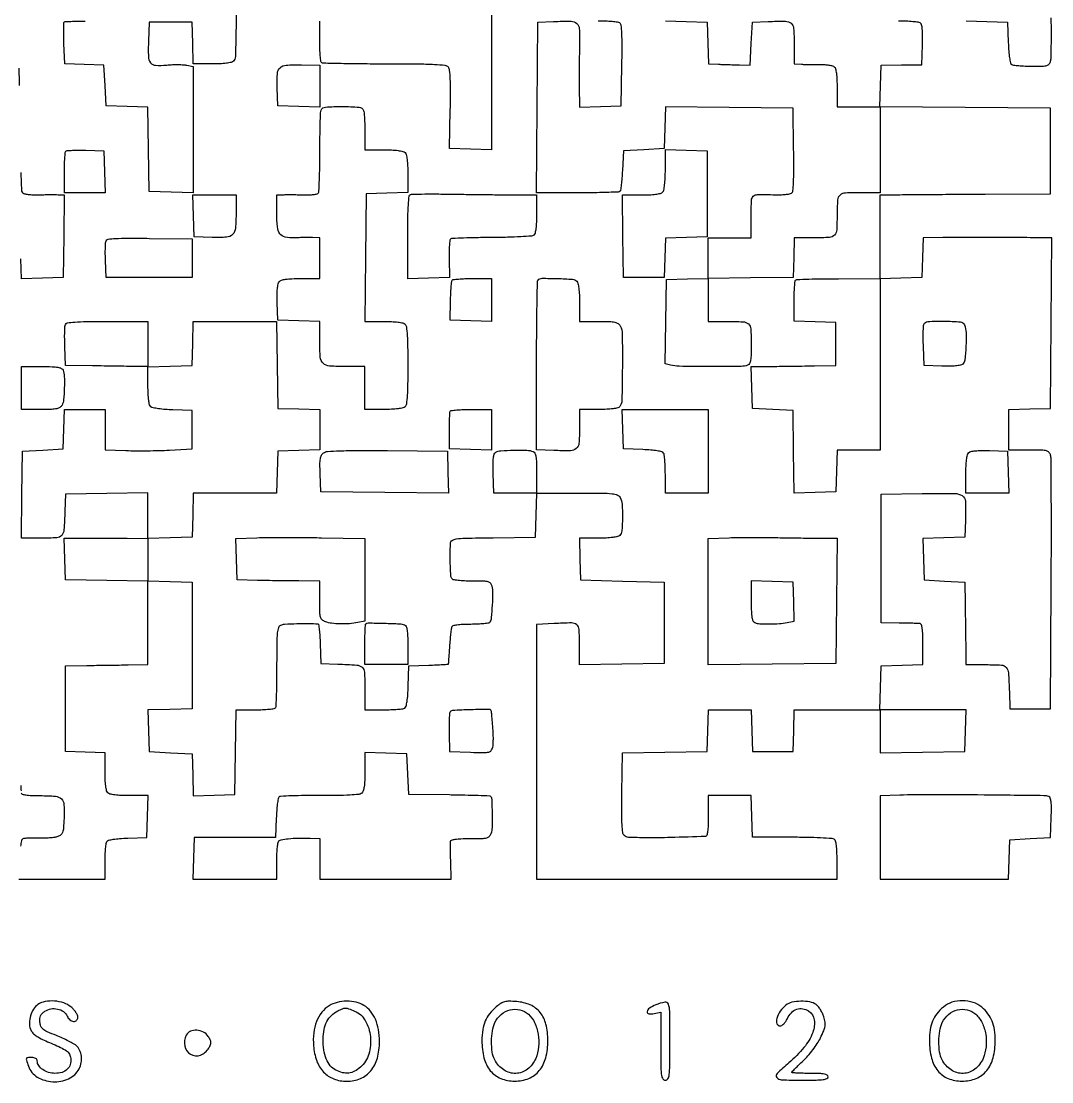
# Model space of a CAD drawing. Extents: x 156 to 936, y 100 to 969.
# Drawn here: x 479.9 to 936, y 100.3 to 569.9 of the extents above; entities that cross this region are included whole.
import ezdxf

# ---------------------------------------------------------------- set-up
doc = ezdxf.new("R2010")
doc.units = 0

msp = doc.modelspace()

# ---------------------------------------------------------------- linework, layer by layer
for points in [[(575.141061, 583.37626, -0.004108), (575.01814, 569.118827, -0.002386), (574.697629, 554.288709, -0.192065), (573.8, 552.2, -0.144682), (572.861987, 551.689961, -0.021131), (570.701269, 551.322617, -0.02038), (567.847487, 551.078344, -0.011159), (564.337526, 551), (556.075052, 551), (555.787526, 560.25), (555.5, 569.5), (546, 569.5), (536.5, 569.5), (536.207992, 561.15308, 0.015935), (536.186642, 554.272646, 0.15705), (537.141139, 551.577052, 0.220918), (539.330317, 550.425989, 0.034919), (544.316174, 550.52866, -0.01263), (546.84064, 550.693338, -0.011926), (549.419, 550.734673, -0.011975), (551.702958, 550.662088, -0.040143), (553.185362, 550.459288), (556, 549.841089), (556, 521.884333), (556, 493.927576), (546.25, 494.213788), (536.5, 494.5), (536.228072, 513.212764), (535.956143, 531.925529), (526.728072, 532.212764), (517.5, 532.5), (517, 541.5), (516.5, 550.5), (507.819993, 550.787912), (499.139987, 551.075824), (498.819993, 560.125724, -0.004449), (498.727446, 563.624269, -0.006942), (498.716394, 566.638296, -0.002582), (498.75601, 569.213754, -0.19498), (498.916667, 569.587812, -0.183312), (499.291292, 569.753941, -0.002566), (501.805729, 569.87892, -0.006772), (504.750884, 569.97021, -0.004361), (508.166667, 570)], [(688.080825, 582.462255, 0.001986), (688.05187, 568, -0.000196), (688.075561, 552.997739, -0.000237), (688.085586, 538.934289, -0.0002), (688.083668, 527.098828, -0.001648), (688.062882, 521.712474), (688, 512.924948), (678.75, 513.212474), (669.5, 513.5), (669.824186, 530.808148, 0.003927), (669.912374, 538.918128, 0.012167), (669.795706, 544.390955, 0.012494), (669.52644, 548.196705, 0.150394), (668.968618, 549.537812, 0.195511), (667.512701, 550.317978, 0.013778), (662.814578, 550.6862, 0.010747), (655.204339, 550.908251, 0.001867), (640.822733, 550.96496, -0.001989), (630.418847, 551.008518, -0.00315), (621.505214, 551.137468, -0.000756), (613.713663, 551.311077, -0.133226), (612.928301, 551.544313, -0.224301), (612.559642, 552.112039, -0.009343), (612.272688, 554.575917, -0.014618), (612.067264, 557.591191, -0.009697), (612, 561.059017), (612, 570)], [(478.794768, 190), (497.897384, 190), (517, 190), (517.015313, 197.75, -0.009121), (517.07711, 200.806269, -0.012155), (517.251296, 203.57771, -0.009471), (517.494844, 205.866303, -0.110752), (517.797157, 206.706033, -0.192561), (518.533237, 207.236162, -0.02067), (520.63313, 207.666992, -0.020911), (523.460658, 208.005667, -0.010674), (527.031844, 208.206033), (535.5, 208.5), (535.787526, 217.75), (536.075052, 227), (527.737526, 227, -0.01101), (524.190499, 227.078116, -0.020283), (521.315021, 227.321964, -0.021051), (519.141321, 227.688958, -0.145015), (518.2, 228.2, -0.144676), (517.68998, 229.13795, -0.021133), (517.32263, 231.298426, -0.020382), (517.078348, 234.1518, -0.011162), (517, 237.661067), (517, 245.922134), (508.25, 246.211067), (499.5, 246.5), (499.5, 265.5), (499.5, 284.5), (509, 284.643608, -0.000218), (513.272687, 284.706331, -0.000136), (518.279688, 284.776284, -0.000137), (523.215497, 284.842549, -0.000248), (527.25, 284.893608), (536, 285), (536, 303.536212), (536, 322.072424), (545.75, 321.786212), (555.5, 321.5), (555.5, 293.5), (555.5, 265.5), (545.712959, 265.213341), (535.925919, 264.926682), (536.212959, 255.713341), (536.5, 246.5), (546, 246), (555.5, 245.5), (555.788016, 236.212977), (556.076031, 226.925954), (565.288016, 227.212977), (574.5, 227.5), (574.772065, 246.25), (575.044131, 265), (583.463048, 265, 0.010974), (586.733345, 265.071788, 0.016316), (589.588581, 265.290715, 0.011401), (591.903496, 265.597969, 0.219021), (592.493615, 265.989668, 0.128911), (592.740156, 266.794744, 0.001888), (592.925591, 271.806786, 0.005024), (593.061018, 277.653591, 0.003278), (593.105263, 284.402876, -0.002484), (593.155323, 294.480308, -0.020833), (593.390017, 299.024998, -0.048181), (593.863845, 301.494828, -0.223986), (594.802632, 302.551206, -0.088336), (596.491227, 302.941874, -0.004983), (601.876307, 303.163737, -0.008381), (607.302148, 303.24214, -0.021685), (611.211067, 303.063479, -0.349396), (611.504425, 302.783924, -0.006058), (611.798132, 300.448334, -0.012408), (612.049092, 297.609248, -0.007586), (612.211067, 294.25), (612.5, 285.5), (620, 285.24697, -0.008651), (628.397932, 284.818085, -0.167265), (630.765357, 283.817746, -0.199345), (631.812399, 281.627978, -0.013122), (632, 274.480948), (632, 265), (640.25, 265.015313, 0.008591), (643.498009, 265.077158, 0.011595), (646.431384, 265.251635, 0.008743), (648.855762, 265.495093, 0.112618), (649.707902, 265.798312, 0.195149), (650.24575, 266.552989, 0.020215), (650.673305, 268.737125, 0.020298), (651.008289, 271.707636, 0.009786), (651.207902, 275.532999), (651.5, 284.5), (660.25, 284.788933, 0.002247), (663.607228, 284.914896, 0.003722), (666.438631, 285.054993, 0.000566), (668.933596, 285.199903, 0.356096), (669.030447, 285.288933, 0.017418), (669.048716, 285.456746, 0.000052), (669.209553, 287.641124, 0.000305), (669.389543, 290.10965, 0.00019), (669.597414, 293, -0.003823), (669.832213, 295.963694, -0.005026), (670.094314, 298.664062, -0.003709), (670.353041, 300.919174, -0.047348), (670.535581, 301.75, -0.245364), (671.118501, 302.325134, -0.037336), (672.765062, 302.698207, -0.027622), (675.265322, 302.931269, -0.009429), (678.909598, 303, 0.01149), (682.008335, 303.07122, 0.016988), (684.718255, 303.288289, 0.012251), (686.9092, 303.593475, 0.216887), (687.48851, 303.981408, 0.117378), (688.102395, 305.834568, 0.007979), (688.494645, 311.409714, 0.010615), (688.67677, 316.917735, 0.06425), (688.345311, 319.75, 0.115897), (687.702565, 320.998012, 0.155403), (686.628421, 321.665628, 0.056644), (684.563719, 321.945217, 0.005357), (679.450609, 322, -0.010862), (676.056295, 322.073749, -0.019083), (673.258361, 322.302593, -0.016363), (671.104069, 322.63368, -0.211053), (670.448473, 323.083373, -0.123806), (670.050732, 324.33705, -0.006582), (669.849516, 328.552841, -0.010369), (669.781564, 333.479571, -0.008575), (669.908054, 338.727935, -0.234427), (670.616863, 340.019916, -0.119707), (672.384497, 340.70591, -0.027805), (676.355765, 341.009576, -0.001553), (688.75, 341.227935), (707.5, 341.5), (707.786212, 351.25), (708.072424, 361), (726.001028, 361, -0.002155), (736.960232, 360.952766, -0.023261), (741.384548, 360.708594, -0.064996), (743.720129, 360.158147, -0.181488), (744.964816, 359.065741, -0.107088), (745.817478, 356.078409, -0.018612), (745.979465, 350.178425, -0.015314), (745.740238, 344.259859, -0.180517), (744.8, 342.2, -0.145015), (743.858679, 341.688958, -0.021051), (741.684979, 341.321964, -0.020283), (738.809501, 341.078116, -0.01101), (735.262474, 341), (726.924948, 341), (727.212474, 331.75), (727.5, 322.5), (746, 322), (764.5, 321.5), (764.5, 303.5), (764.5, 285.5), (745.75, 285.227935), (727, 284.955869), (727, 293.861303, 0.013949), (726.811827, 300.604941, 0.20847), (725.775366, 302.661398, 0.178817), (723.486826, 303.468379, 0.00981), (715.75, 303.201294), (708, 302.7814), (708, 246.3907), (708, 190), (774.5, 190), (841, 190), (841, 198.440983, 0.009585), (840.92738, 202.22901, 0.024001), (840.689017, 204.983238, 0.029014), (840.314643, 206.905665, 0.188703), (839.75, 207.690983, 0.129806), (838.753399, 208.017099, 0.002962), (833.726562, 208.279504, 0.006434), (827.796773, 208.477403, 0.004289), (821, 208.558393), (803.5, 208.616785), (803.212474, 217.808393), (802.924948, 227), (793.462474, 227), (784, 227), (784, 218, -0.007299), (783.937691, 213.731705, -0.02702), (783.713879, 211.048545, -0.041672), (783.345596, 209.405815, -0.316662), (782.75, 208.949634, -0.003296), (767.318916, 208.42972, -0.009311), (756.535717, 208.338407, -0.006543), (748.647724, 208.521752, -0.189249), (746.826021, 209.314386, -0.165194), (746.15767, 210.667134, -0.019295), (745.840584, 214.071378, -0.014399), (745.705319, 219.375904, -0.003342), (745.794413, 228.297077), (746.088826, 245.956196), (764.794413, 246.228098), (783.5, 246.5), (783.787526, 255.75), (784.075052, 265), (793.5, 265), (802.924948, 265), (803.212474, 255.75), (803.5, 246.5), (812.5, 246.5), (821.5, 246.5), (821.787526, 255.75), (822.075052, 265), (841.037526, 265), (860, 265), (860, 255.477935), (860, 245.955869), (878.75, 246.227935), (897.5, 246.5), (897.787526, 255.75), (898.075052, 265), (879.001314, 265), (859.927576, 265), (860.213788, 274.75), (860.5, 284.5), (869.75, 284.787526), (879, 285.075052), (879, 294.037526, 0.007552), (878.936285, 298.255654, 0.02649), (878.710609, 300.962615, 0.038764), (878.34269, 302.658527, 0.295874), (877.75, 303.162153, 0.023907), (876.916404, 303.229987, 0.001593), (874.517187, 303.302478, 0.002295), (871.655321, 303.366681, 0.001715), (868.5, 303.412153), (860.5, 303.5), (860.5, 332), (860.5, 360.5), (878.731386, 360.748256, -0.004369), (893.0467, 360.818093, -0.138067), (896.398432, 359.860606, -0.252131), (897.839052, 357.368689, -0.017518), (897.798618, 348.988223), (897.5, 341.5), (888.212977, 341.211984), (878.925954, 340.923969), (879.212977, 331.711984), (879.5, 322.5), (888.5, 322), (897.5, 321.5), (897.670976, 312, -0.000662), (897.742218, 307.72731, -0.000413), (897.814941, 302.720312, -0.000414), (897.878466, 297.784501, -0.000753), (897.920976, 293.75), (898, 285), (906.980948, 285, -0.014636), (913.721799, 284.802642, -0.203902), (915.852847, 283.744619, -0.161469), (916.823931, 281.365335, -0.008402), (917.24697, 273), (917.5, 265.5), (926.5, 265.5), (935.5, 265.5), (935.776595, 320.5, 0.000947), (935.843216, 341.744487, 0.001486), (935.811656, 360.004687, 0.000367), (935.724867, 375.978117, 0.058002), (935.507543, 377.75, 0.122598), (934.851723, 379.003904, 0.154459), (933.732885, 379.672178, 0.053321), (931.54844, 379.94753, 0.004712), (925.980948, 380), (917, 380), (917, 388.962474), (917, 397.924948), (926.25, 398.212474), (935.5, 398.5), (935.762025, 436.25), (936.02405, 474), (927.762025, 474.065134, 0.000912), (916.804339, 474.131533, 0.000876), (905.697836, 474.159119, 0.000915), (895.576962, 474.147999, 0.001977), (887.788933, 474.094396), (879.077866, 474), (878.788933, 465.25), (878.5, 456.5), (869.25, 456.212474), (860, 455.924948), (860, 474.462474), (860, 493), (868.75, 493.118471, -0.001476), (873.818862, 493.172134, -0.000253), (883.448437, 493.240778, -0.000276), (894.755624, 493.309425, -0.000246), (906.5, 493.368471), (935.5, 493.5), (935.5, 512.5), (935.5, 531.5), (897.712634, 531.762062), (859.925268, 532.024123), (860.212634, 541.262062), (860.5, 550.5), (869.5, 550.54543), (878.5, 550.59086), (878.791346, 559.46086, 0.00793), (878.863251, 563.696229, 0.025996), (878.720981, 566.490934, 0.037517), (878.391145, 568.326, 0.190405), (877.791346, 569.150117, 0.110447), (876.89348, 569.473134, 0.009524), (874.455895, 569.733216, 0.01219), (871.503986, 569.919039, 0.009158), (868.25, 569.984687)], [(765, 570.075052), (774.25, 569.787526), (783.5, 569.5), (783.787526, 560.25), (784.075052, 551), (788.537526, 550.857143, 0.000781), (790.588665, 550.794687, 0.000437), (793.084461, 550.724777, 0.000436), (795.607564, 550.658507, 0.000709), (797.75, 550.607143), (802.5, 550.5), (803, 560), (803.5, 569.5), (810.479083, 569.800912, -0.012322), (818.11956, 569.941866, -0.176722), (820.627338, 569.009281, -0.202101), (821.772817, 566.732324, -0.01682), (822, 559.980948), (822, 551), (825.25, 550.861972, 0.00535), (826.843887, 550.811359, 0.002176), (829.014063, 550.775133, 0.002153), (831.347703, 550.756387, 0.002743), (833.5, 550.760174, -0.01884), (835.50588, 550.699117, -0.022033), (837.398438, 550.485946, -0.021663), (838.962549, 550.169629, -0.110919), (839.75, 549.775757, -0.163246), (840.304949, 548.895357, -0.026647), (840.68224, 546.884927, -0.022911), (840.924704, 544.086088, -0.010151), (841, 540.377555), (841, 532), (850.5, 532), (860, 532), (860, 513), (860, 494), (852.081787, 494, 0.01072), (844.679234, 493.841272, 0.161531), (842.30349, 492.938415, 0.20568), (841.224011, 490.873122, 0.018983), (841, 484.974799, -0.011616), (840.828179, 477.579887, -0.175745), (839.856847, 475.246107, -0.194734), (837.654189, 474.198876, -0.014789), (830.931944, 474), (822.077866, 474), (821.788933, 465.25), (821.5, 456.5), (802.75, 456.227935), (784, 455.955869), (784, 446.477935), (784, 437), (791.918213, 437, -0.011337), (799.393226, 436.830484, -0.173918), (801.742703, 435.865438, -0.196524), (802.798229, 433.6723, -0.015117), (803, 427, -0.006853), (802.936736, 422.384548, -0.03487), (802.68772, 419.828701, -0.070374), (802.215888, 418.342194, -0.191418), (801.418213, 417.606989, -0.090049), (798.587718, 417.072033, -0.002007), (784.662622, 417.027933, -0.002663), (771.03872, 417.112032, -0.062652), (767.228384, 417.635939), (764.956769, 418.244568), (765.228384, 436.872284), (765.5, 455.5), (774.75, 455.787526), (784, 456.075052), (784, 465.037526), (784, 474), (793.5, 474), (803, 474), (803, 483.5, -0.00814), (803.116986, 490.685174, -0.202283), (803.928433, 492.446397, -0.186382), (805.780211, 493.167488, -0.006742), (813.5, 493.085036, 0.013539), (815.890624, 493.091999, 0.016776), (818.111515, 493.2333, 0.015202), (819.945593, 493.468396, 0.108568), (820.773242, 493.793394, 0.220026), (821.420415, 494.855674, 0.015553), (821.71558, 498.406939, 0.013507), (821.851498, 503.884698, 0.003156), (821.773242, 513.073381), (821.5, 531.5), (793.287731, 531.765509), (765.075462, 532.031018), (764.787731, 522.765509), (764.5, 513.5), (755.5, 513), (746.5, 512.5), (746, 503.828809, -0.005061), (745.772192, 500.470031, -0.007715), (745.5, 497.560264, -0.003445), (745.214407, 495.1006, -0.169345), (745, 494.66565, -0.188342), (744.08546, 494.273609, -0.001447), (735.868252, 494.028965, -0.005317), (726.726629, 493.88053, -0.00408), (716.737975, 493.906082), (707.97595, 494), (708.237975, 531.75), (708.5, 569.5), (715.479083, 569.800912, -0.012405), (723.243164, 569.942856, -0.180252), (725.767865, 568.983307, -0.203763), (726.889122, 566.655567, -0.016444), (726.986262, 559.710824, 0.0023), (726.926224, 555.512492, 0.001341), (726.890894, 550.477469, 0.001341), (726.88256, 545.435153, 0.002271), (726.906082, 541.212474), (727, 531.924948), (736.25, 532.212474), (745.5, 532.5), (745.773792, 550.426279, 0.003244), (745.852313, 559.364497, 0.013907), (745.716418, 564.689515, 0.016205), (745.420432, 568.133477, 0.225497), (744.773792, 569.160966, 0.110898), (743.885456, 569.479821, 0.009361), (741.450739, 569.736403, 0.012067), (738.502728, 569.919839, 0.009039), (735.25, 569.984687)], [(898.074071, 570.074071), (907.287036, 569.787036), (916.5, 569.5), (916.792098, 560.532999, 0.009786), (916.991711, 556.707636, 0.020298), (917.326695, 553.737125, 0.020215), (917.75425, 551.552989, 0.195149), (918.292098, 550.798312, 0.110623), (919.132389, 550.495574, 0.00952), (921.416145, 550.251635, 0.012192), (924.181845, 550.077197, 0.009156), (927.230948, 550.015313, 0.006041), (931.933476, 550.062814, 0.060391), (933.877347, 550.342335, 0.158108), (934.899347, 551.007647, 0.110089), (935.516124, 552.25, 0.054093), (935.724896, 553.805286, 0.002845), (935.823778, 558.832812, 0.00446), (935.854068, 564.824029, 0.003227), (935.785177, 571.5)], [(478.827721, 549.208416, -0.000538), (479.04275, 541.459655, -0.003064)], [(479.701977, 503.010772, 0.001413), (479.998267, 495.284288, 0.132858), (480.331586, 494.22673, 0.171325), (481.037356, 493.67677, 0.040079), (482.515458, 493.311166, 0.031402), (484.595304, 493.103361, 0.01438), (487.323399, 493.081417, -0.002302), (489.886608, 493.122713, -0.002222), (492.480543, 493.141035, -0.002195), (494.765083, 493.13699, -0.008127), (496.20611, 493.104687), (498.91222, 493), (498.70611, 474.75), (498.5, 456.5), (489.289473, 456.212997), (480.078945, 455.925993), (479.789473, 464.712997)], [(479.749104, 231.482812, 0.001136), (479.819428, 229.082853, 0.017153)], [(479.874366, 228.25, 0.296724), (480.347016, 227.661997, 0.042744), (481.921385, 227.291051, 0.02831), (484.452578, 227.064276, 0.008187), (488.377555, 227, -0.019144), (495.040227, 226.744812, -0.173779), (497.654665, 225.57512, -0.190242), (498.805341, 223.066099, -0.023706), (498.845679, 216.954297, -0.007855), (498.602876, 212.662513, -0.064503), (498.212411, 210.746639, -0.137866), (497.451162, 209.643147, -0.082584), (496.065662, 208.834865, -0.056686), (494.704689, 208.487248, -0.015153), (492.478632, 208.249235, -0.015158), (489.915197, 208.131491, -0.015118), (487.347073, 208.169106, 0.012551), (484.901287, 208.217484, 0.017366), (482.708817, 208.129623, 0.013991), (480.924441, 207.945607, 0.16505), (480.307811, 207.641714, 0.158328), (479.973551, 206.98644, 0.008128), (479.633714, 204.599036, 0.012276)]]:
    msp.add_lwpolyline(points, format="xyb")
for points in [[(612, 541.214684), (612, 531.924948), (602.75, 532.212474), (593.5, 532.5), (593.203802, 540.479635, -0.022969), (593.259546, 546.794264, -0.192967), (594.439792, 549.327474, -0.175525), (597.10733, 550.474309, -0.018393), (604.016518, 550.624531), (612, 550.504419)], [(631.393011, 530.418213, -0.06844), (631.631074, 529.400281, -0.007317), (631.821697, 526.9751, -0.008902), (631.955615, 524.066073, -0.00705), (632, 520.918213), (632, 513), (640.3, 513, -0.011084), (643.828493, 512.92177, -0.020332), (646.693122, 512.677711, -0.021091), (648.860329, 512.310542, -0.144849), (649.8, 511.8, -0.144682), (650.310039, 510.861987, -0.021131), (650.677383, 508.701269, -0.02038), (650.921656, 505.847487, -0.011159), (651, 502.337526), (651, 494.075052), (641.75, 493.787526), (632.5, 493.5), (632.234427, 465.25), (631.968853, 437), (640.284427, 437, -0.011053), (643.820611, 436.921818, -0.020312), (646.689743, 436.677846, -0.021074), (648.859644, 436.31075, -0.144918), (649.8, 435.8, -0.169764), (650.377171, 434.602345, -0.01182), (650.714912, 430.822588, -0.012304), (650.935516, 425.428325, -0.004067), (651, 417.5, -0.004067), (650.935516, 409.571675, -0.012304), (650.714912, 404.177412, -0.01182), (650.377171, 400.397655, -0.169764), (649.8, 399.2, -0.144849), (648.860329, 398.689458, -0.021091), (646.693122, 398.322289, -0.020332), (643.828493, 398.07823, -0.011084), (640.3, 398), (632, 398), (632, 407.5), (632, 417), (623.934259, 417, -0.016562), (616.395297, 417.249786, -0.171229), (613.58153, 418.457411, -0.188023), (612.285327, 421.110128, -0.020704), (612, 427.997658), (612, 436.924948), (602.75, 437.212474), (593.5, 437.5), (593.206229, 445.344796, -0.01153), (593.157498, 448.735348, -0.021342), (593.298867, 451.485252, -0.023545), (593.594776, 453.568167, -0.126804), (594.078674, 454.594796, -0.145524), (595.060853, 455.251072, -0.03848), (596.921657, 455.673265, -0.027148), (599.657348, 455.9254, -0.009406), (603.622445, 456), (612, 456), (612, 465), (612, 474), (608.75, 474.088861, 0.006229), (607.1804, 474.112214, 0.002729), (605.09998, 474.105892, 0.0027), (602.891637, 474.0752, 0.003611), (600.888231, 474.022058, -0.056655), (596.680178, 474.35709, -0.191842), (594.406059, 475.820247, -0.133178), (593.281293, 478.852505, -0.022604), (593, 485.071429), (593, 493), (596.25, 493.119406, -0.00851), (597.882375, 493.151575, -0.003078), (600.201505, 493.143526, -0.003051), (602.741267, 493.103574, -0.003627), (605.138101, 493.033841, 0.017768), (607.347956, 493.032058, 0.024929), (609.313601, 493.198694, 0.023141), (610.868264, 493.482707, 0.200175), (611.428642, 493.88454, 0.127885), (611.691179, 494.735706, 0.002196), (611.889427, 499.639647, 0.005432), (612.03386, 505.381853, 0.003571), (612.081081, 511.993964, -0.003093), (612.122172, 518.635613, -0.004547), (612.247475, 524.471795, -0.002215), (612.420735, 529.421549, -0.08193), (612.647529, 530.523859, -0.292909), (614.554707, 531.92763, -0.017569), (622.018879, 532.147875, -0.01761), (629.480448, 531.842881, -0.289808)], [(516.787526, 503.25), (517.075052, 494), (508.037526, 494), (499, 494), (499, 502.833333, -0.007429), (499.05105, 506.269125, -0.010988), (499.206746, 509.278621, -0.006414), (499.423524, 511.778731, -0.173222), (499.703816, 512.370483, -0.17855), (500.286747, 512.639255, -0.007766), (502.564452, 512.783202, -0.012381), (505.319749, 512.846095, -0.008434), (508.453816, 512.787149), (516.5, 512.5)], [(783.5, 493.5), (783.5, 474.5), (774.288393, 474.212982), (765.076786, 473.925964), (764.788393, 465.212982), (764.5, 456.5), (755.5, 456.5), (746.5, 456.5), (746.227441, 474.75), (745.954883, 493), (754.277441, 493, 0.01104), (757.817075, 493.078161, 0.020303), (760.688227, 493.322093, 0.021067), (762.859336, 493.689157, 0.144949), (763.8, 494.2, 0.147163), (764.31737, 495.162609, 0.020491), (764.682108, 497.423259, 0.019645), (764.923314, 500.443228, 0.010104), (765, 504.237526), (765, 513.075052), (774.25, 512.787526), (783.5, 512.5)], [(699.25, 493.03165), (708, 493), (708, 484.622445, -0.01013), (707.924818, 480.911806, -0.022966), (707.68253, 478.115834, -0.026753), (707.305363, 476.109914, -0.164303), (706.75, 475.233947, -0.151605), (705.682839, 474.808777, -0.00479), (700.963461, 474.484342, -0.00855), (695.16367, 474.240857, -0.004971), (688.195623, 474.136912, 0.002933), (681.499226, 474.064313, 0.004531), (675.714046, 473.915198, 0.001556), (670.732941, 473.726102, 0.128835), (670.004912, 473.503036, 0.226781), (669.658745, 472.964396, 0.010074), (669.419945, 470.699298, 0.0153), (669.268914, 467.920177, 0.010165), (669.258173, 464.727626), (669.397767, 456.5), (660.198884, 456.212474), (651, 455.924948), (651, 474.379141, -0.003394), (651.059337, 483.119774, -0.012252), (651.271334, 488.684262, -0.010396), (651.589387, 492.490223, -0.294301), (652.181089, 493.22703, -0.077966), (653.088896, 493.379249, -0.001173), (658.46985, 493.423206, -0.003141), (664.729247, 493.420331, -0.002067), (671.931089, 493.342013, 0.000472), (679.682041, 493.232991, 0.00044), (687.615695, 493.135875, 0.000438), (694.664686, 493.06197, 0.001498)], [(575, 485.19113, -0.02007), (574.722818, 478.288424, -0.172538), (573.478047, 475.515788, -0.188489), (570.820328, 474.2824, -0.024754), (564.479635, 474.203802), (556.5, 474.5), (556.212474, 483.75), (555.924948, 493), (565.462474, 493), (575, 493)], [(555.5, 465), (555.5, 456.5), (536.5, 456.5), (517.5, 456.5), (517.203033, 463.906415, -0.007193), (517.127592, 466.8426, -0.009297), (517.14725, 469.53838, -0.007382), (517.238571, 471.783736, -0.077906), (517.430148, 472.678565, -0.272381), (518.337704, 473.401322, -0.021017), (521.562482, 473.720448, -0.015049), (526.870736, 473.861232, -0.002729), (536.727115, 473.772149), (555.5, 473.5)], [(688, 446.462474), (688, 436.924948), (678.843257, 437.212474), (669.686513, 437.5), (669.912271, 445.957158, -0.005156), (670.034348, 449.255064, -0.007479), (670.21565, 452.162924, -0.004189), (670.424959, 454.602036, -0.115406), (670.628031, 455.207158, -0.228092), (671.121969, 455.522859, -0.007914), (673.453634, 455.767103, -0.013361), (676.288694, 455.942596, -0.008776), (679.559017, 456), (688, 456)], [(725.8, 454.8, -0.144849), (726.310542, 453.860329, -0.021091), (726.677711, 451.693122, -0.020332), (726.92177, 448.828493, -0.011084), (727, 445.3), (727, 437), (735.464816, 437, -0.006573), (740.312268, 436.936271, -0.045317), (742.674289, 436.658972, -0.101057), (744.056206, 436.060209, -0.117816), (745.004104, 434.992331, -0.120836), (745.921002, 431.414766, -0.004106), (745.952785, 416.788302, -0.003212), (745.76714, 401.892272, -0.169551), (744.788257, 399.25, -0.161898), (743.902152, 398.695586, -0.026511), (741.885912, 398.318133, -0.02284), (739.083383, 398.075441, -0.010178), (735.377555, 398), (727, 398), (727, 389.467776, -0.019145), (726.751602, 382.982957, -0.200963), (725.566136, 380.667667, -0.174103), (722.993601, 379.710536, -0.013707), (715.578234, 379.829004), (708, 380.158008), (708, 417.412337, -0.001675), (708.048014, 431.743108, -0.002719), (708.195833, 443.919041, -0.000421), (708.394326, 454.69335, -0.193911), (708.666667, 455.333333, -0.197627), (710.45253, 456.078242, -0.009016), (717.204595, 455.989878, -0.00945), (723.92503, 455.653458, -0.181061)], [(860, 417.965389), (860, 380), (850.537526, 380), (841.075052, 380), (840.787526, 370.75), (840.5, 361.5), (831.272703, 361.212775), (822.045405, 360.925549), (821.772703, 379.212775), (821.5, 397.5), (812.5, 398), (803.5, 398.5), (803.212474, 407.75), (802.924948, 417), (812.212474, 417.079024, 0.000761), (816.45503, 417.121578, 0.000439), (821.562414, 417.185059, 0.000438), (826.689973, 417.257785, 0.000734), (831, 417.329024), (840.5, 417.5), (840.5, 427), (840.5, 436.5), (831.25, 436.787526), (822, 437.075052), (822, 445.870859, -0.006643), (822.045388, 449.286842, -0.009951), (822.183983, 452.266881, -0.005333), (822.376198, 454.7569, -0.176214), (822.626325, 455.292992, -0.188796), (823.207129, 455.546947, -0.001437), (828.465934, 455.737017, -0.005048), (834.537988, 455.877653, -0.003187), (841.626325, 455.925047), (860, 455.930777)], [(536, 426.963788), (536, 416.927576), (545.75, 417.213788), (555.5, 417.5), (555.786212, 427.25), (556.072424, 437), (574.514619, 437), (592.956814, 437), (593.228407, 417.75), (593.5, 398.5), (602.75, 398.212474), (612, 397.924948), (612, 389), (612, 380.075052), (602.75, 379.787526), (593.5, 379.5), (593.212474, 370.25), (592.924948, 361), (574.498686, 361), (556.072424, 361), (555.786212, 351.25), (555.5, 341.5), (545.75, 341.213788), (536, 340.927576), (536, 331.465459), (536, 322.003343), (517.75, 322.251671), (499.5, 322.5), (499.212474, 331.75), (498.924948, 341), (508.212474, 341.063971, -0.001581), (512.43785, 341.07971, -0.000931), (517.488977, 341.073144, -0.000931), (522.536536, 341.047789, -0.001591), (526.75, 341.005367), (536, 340.882791), (536, 350.963954), (536, 361.045117), (517.75, 360.772559), (499.5, 360.5), (499.24697, 353, -0.008412), (498.823679, 344.63316, -0.161725), (497.851328, 342.254444, -0.203705), (495.717731, 341.196912, -0.014565), (488.959355, 341), (479.956814, 341), (480.228407, 360.25), (480.5, 379.5), (489.5, 380), (498.5, 380.5), (498.788933, 389.25), (499.077866, 398), (508.038933, 398), (517, 398), (517, 389.06862), (517, 380.13724), (526.25, 379.81862, 0.007061), (530.512229, 379.732045, 0.003902), (535.720312, 379.74047, 0.00389), (540.99959, 379.831291, 0.006244), (545.5, 380), (555.5, 380.5), (555.5, 389), (555.5, 397.5), (547.049836, 397.793676, -0.011302), (543.718637, 397.984907, -0.014976), (540.700081, 398.317974, -0.012295), (538.227989, 398.728174, -0.126595), (537.299836, 399.166121, -0.156365), (536.712511, 400.086773, -0.030268), (536.320981, 402.047251, -0.024242), (536.07522, 404.828796, -0.009913), (536, 408.622445), (536, 417), (529.75, 417.06544, -0.000609), (526.544265, 417.102909, -0.000198), (521.810938, 417.165872, -0.000198), (516.552612, 417.239982, -0.000223), (511.5, 417.31544), (499.5, 417.5), (499.206869, 425.916411, -0.006125), (499.131923, 429.23728, -0.008183), (499.150171, 432.252242, -0.006003), (499.236697, 434.764851, -0.080166), (499.425484, 435.666411, -0.270692), (500.298995, 436.36656, -0.018794), (503.557648, 436.724415, -0.014885), (508.770128, 436.943611, -0.003065), (517.968615, 437), (536, 437)], [(897.393011, 435.418213, -0.085322), (898.065809, 432.032767, -0.017989), (898.005132, 425.982449, -0.013049), (897.566454, 419.908563, -0.197478), (896.594796, 418.078674, -0.126804), (895.568167, 417.594776, -0.023545), (893.485252, 417.298867, -0.021342), (890.735348, 417.157498, -0.01153), (887.344796, 417.206229), (879.5, 417.5), (879.206869, 425.916411, -0.006125), (879.131923, 429.23728, -0.008183), (879.150171, 432.252242, -0.006003), (879.236697, 434.764851, -0.080166), (879.425484, 435.666411, -0.295761), (881.228103, 436.97869, -0.016989), (888.406031, 437.123424, -0.017089), (895.577768, 436.779005, -0.288157)], [(498.393011, 415.418213, -0.083186), (498.952259, 412.665262, -0.01552), (498.969796, 407.492986, -0.014498), (498.67733, 402.33494, -0.10179), (497.964816, 399.934259, -0.125133), (497.034129, 398.915742, -0.095437), (495.632503, 398.3377, -0.043519), (493.241493, 398.064235, -0.006724), (488.464816, 398), (480, 398), (480, 407.5), (480, 417), (488.893011, 417, -0.00673), (493.571713, 416.937024, -0.034532), (496.154102, 416.688469, -0.06988), (497.653872, 416.217093, -0.192406)], [(688, 388.962474), (688, 379.924948), (678.75, 380.212474), (669.5, 380.5), (669.442723, 388.5, -0.004324), (669.447368, 391.619678, -0.006291), (669.509871, 394.370312, -0.00337), (669.607378, 396.688261, -0.101733), (669.75174, 397.25, -0.2581), (670.179549, 397.549834, -0.00643), (672.636849, 397.779688, -0.012256), (675.605582, 397.945803, -0.007846), (679.059017, 398), (688, 398)], [(784, 379.5), (784, 361), (774.5, 361), (765, 361), (764.984687, 369.25, 0.008579), (764.922928, 372.497876, 0.011582), (764.748704, 375.430835, 0.008725), (764.505619, 377.854929, 0.112667), (764.202843, 378.706033, 0.192561), (763.466763, 379.236162, 0.02067), (761.36687, 379.666992, 0.020911), (758.539342, 380.005667, 0.010674), (754.968156, 380.206033), (746.5, 380.5), (746.211067, 389.25), (745.922134, 398), (764.961067, 398), (784, 398)], [(668.787733, 370.234363), (669.075465, 360.968725), (640.787733, 361.234363), (612.5, 361.5), (612.203802, 369.479635, -0.007783), (612.110223, 373.824079, -0.040555), (612.289817, 376.211141, -0.079288), (612.774297, 377.700966, -0.117226), (613.662126, 378.742207, -0.139447), (615.440667, 379.400034, -0.010278), (620.680571, 379.696933, -0.009295), (628.644958, 379.83597, -0.00219), (641.958324, 379.762572), (668.5, 379.5)], [(706.418213, 379.393011, -0.192406), (707.217093, 378.653872, -0.06988), (707.688469, 377.154102, -0.034532), (707.937024, 374.571713, -0.00673), (708, 369.893011), (708, 361), (698.573474, 361), (689.146947, 361), (688.823474, 369.593186, -0.007215), (688.72013, 374.047727, -0.033106), (688.868415, 376.627274, -0.061839), (689.265736, 378.202155, -0.169438), (690, 379.062778, -0.117729), (692.146514, 379.713611, -0.009976), (697.954523, 379.946424, -0.011588), (703.724507, 379.928748, -0.085248)], [(916.787526, 370.25), (917.075052, 361), (907.537526, 361), (898, 361), (898, 369.3, -0.010869), (898.078193, 372.896692, -0.021373), (898.324495, 375.746533, -0.023516), (898.70151, 377.866807, -0.141534), (899.236619, 378.836619, -0.141627), (900.215618, 379.376564, -0.030081), (902.156875, 379.694801, -0.024175), (904.863904, 379.841129, -0.010354), (908.486619, 379.786619), (916.5, 379.5)], [(632, 322.584033), (632, 304.25), (628.875, 303.625, -0.031936), (625.193557, 303.130419, -0.023546), (621.080357, 303.037399, -0.023754), (617.25396, 303.313262, -0.061039), (614.5651, 303.975249, -0.083273), (613.093467, 304.836485, -0.154058), (612.353826, 305.991864, -0.060824), (612.055996, 308.071821, -0.005181), (612, 313.475249), (612, 322), (602.75, 322.051866, -0.001265), (598.556383, 322.08599, -0.000758), (593.573438, 322.146698, -0.000758), (588.614249, 322.222157, -0.00132), (584.5, 322.301866), (575.5, 322.5), (575.212977, 331.711984), (574.925954, 340.923969), (584.212977, 341.211984, -0.00598), (589.055176, 341.304202, -0.001796), (596.426625, 341.329924, -0.0018), (604.698903, 341.299283, -0.001952), (612.75, 341.209033), (632, 340.918065)], [(831.765819, 341.037566), (841.031637, 341), (840.765819, 313.25), (840.5, 285.5), (812.25, 285.234427), (784, 284.968853), (784, 312.946901), (784, 340.924948), (793.25, 341.212474, -0.004375), (797.512192, 341.307635, -0.002418), (802.720312, 341.353137, -0.00241), (807.999657, 341.348281, -0.003875), (812.5, 341.287566, 0.001274), (817.00143, 341.203418, 0.000792), (822.284334, 341.126499, 0.000794), (827.497552, 341.067131, 0.001436)], [(803, 313.144515, 0.006687), (803.062877, 308.443624, 0.034414), (803.311272, 305.851928, 0.069706), (803.782488, 304.347501, 0.192751), (804.581787, 303.606989, 0.078039), (806.798187, 303.133083, 0.014165), (811.014952, 303.021077, 0.0162), (815.448713, 303.172638, 0.032719), (818.912002, 303.6324), (822.074004, 304.264801), (821.787002, 312.8824), (821.5, 321.5), (812.25, 321.787526), (803, 322.075052)], [(649.535604, 302.624711, -0.206244), (650.254576, 301.923082, -0.057852), (650.690621, 300.379088, -0.032299), (650.934527, 297.821926, -0.00763), (651, 293.531385), (651, 285), (641.5, 285), (632, 285), (632, 293.833333, -0.004399), (632.030051, 297.249115, -0.006831), (632.122139, 300.194271, -0.002599), (632.248226, 302.707937, -0.184303), (632.415793, 303.083333, -0.20361), (633.410798, 303.486206, -0.002443), (640.550828, 303.329841, -0.004767), (647.343646, 303.083046, -0.080312)], [(669.558366, 263.75, 0.06329), (669.41572, 262.9083, 0.004459), (669.337866, 260.517187, 0.006248), (669.306002, 257.655309, 0.004667), (669.339751, 254.5), (669.5, 246.5), (678.721624, 246.21285, 0.003914), (684.756875, 246.072193, 0.059534), (686.833292, 246.287775, 0.182083), (687.895953, 246.987956, 0.095809), (688.574497, 248.440795, 0.047231), (688.783731, 249.811185, 0.012036), (688.858065, 252.059498, 0.012159), (688.818453, 254.642223, 0.012047), (688.653402, 257.227945, -0.000228), (688.438126, 259.685306, -0.00032), (688.248467, 261.877896, -0.000186), (688.090334, 263.727861, -0.004407), (688.05053, 264.25, 0.395247), (687.088741, 265.147294, 0.006237), (678.926619, 265.028462, 0.006478), (670.773439, 264.702257, 0.315802)], [(632, 237.659971, -0.00935), (631.925519, 233.677509, -0.027017), (631.673717, 230.930865, -0.038254), (631.252292, 229.063083, -0.145945), (630.596818, 228.080352, -0.149555), (629.291483, 227.534893, -0.010864), (625.355829, 227.230543, -0.011607), (619.842916, 227.052763, -0.004167), (611.986253, 227.047342, 0.004624), (605.329962, 227.036668, 0.007163), (599.585307, 226.892002, 0.002827), (594.692492, 226.670902, 0.185739), (593.933826, 226.333826, 0.158643), (593.587172, 225.65263, 0.008667), (593.250536, 223.241786, 0.012765), (592.968606, 220.310133, 0.008925), (592.794391, 216.994391), (592.5, 208.5), (574.5, 208.5), (556.5, 208.5), (556.212474, 199.25), (555.924948, 190), (574.462474, 190), (593, 190), (593.015313, 197.75, -0.00875), (593.074756, 200.801695, -0.011792), (593.241942, 203.55896, -0.008946), (593.475173, 205.836781, -0.113399), (593.765313, 206.642203, -0.203383), (594.91366, 207.42431, -0.022585), (598.119236, 207.913556, -0.02259), (602.408779, 208.176064, -0.011885), (607.75, 208.134296), (612, 208), (612, 199), (612, 190), (641.063538, 190), (670.127076, 190), (669.992901, 197.75, -0.0011), (669.946662, 200.809528, -0.001463), (669.918889, 203.590625, -0.001029), (669.907225, 205.922726, -0.014849), (669.929363, 206.75, -0.308069), (670.382327, 207.340757, -0.043667), (671.952762, 207.711271, -0.028229), (674.508555, 207.936687, -0.007882), (678.524751, 208, 0.005503), (683.740366, 208.057405, 0.054559), (685.908509, 208.343116, 0.13904), (687.102773, 209.021115, 0.10408), (687.924156, 210.300516, 0.08517), (688.429789, 212.882385, 0.009271), (688.459724, 218.964558, 0.005821), (688.300708, 225.257786, 0.189338), (687.701715, 226.631618, 0.18896), (687.294224, 226.80964, 0.000734), (682.143977, 226.999773, 0.003573), (676.273524, 227.165874, 0.002223), (669.385786, 227.28088), (651.5, 227.5), (651, 236.5), (650.5, 245.5), (641.25, 245.787526), (632, 246.075052)], [(868.75, 227.211067), (860, 226.922134), (860, 208.461067), (860, 190), (888.461067, 190), (916.922134, 190), (917.211067, 198.75), (917.5, 207.5), (926.5, 208), (935.5, 208.5), (935.789171, 217.266353, 0.007315), (935.86839, 221.584108, 0.028971), (935.724609, 224.233807, 0.04798), (935.379591, 225.868382, 0.229002), (934.744367, 226.544601, 0.088968), (932.486406, 226.976368, 0.000343), (906.127595, 227.260645, 0.001823), (882.2382, 227.414779, 0.008954)], [(487.299035, 134.496899, 0.099399), (485.362615, 132.466195, 0.066811), (484.021965, 129.543472, 0.066748), (483.498489, 126.367256, 0.09866), (483.965486, 123.590779, 0.081922), (484.772911, 122.20256, 0.05693), (486.08192, 120.941411, 0.042524), (488.010428, 119.71061, 0.018688), (490.7455, 118.403971, -0.004598), (497.341686, 115.478041, -0.046318), (499.951084, 113.986541, -0.116287), (501.213392, 112.568689, -0.095447), (501.824956, 110.630023, -0.102626), (501.58325, 107.929874, -0.130048), (500.273618, 105.805548, -0.117129), (497.95839, 104.459884, -0.073458), (494.845012, 104, -0.074913), (491.976404, 104.432219, -0.078249), (489.40921, 105.689054, -0.089482), (487.624289, 107.490268, -0.15174), (487, 109.5, 0.140575), (486.822179, 110.11998, 0.118484), (486.333333, 110.6, 0.088208), (485.543379, 110.90137, 0.04716), (484.5, 111, 0.016066), (482.635797, 110.940082, 0.294715), (482.181247, 110.603439, 0.17017), (482.165425, 109.916281, 0.005335), (483.074823, 107.215207, 0.175962), (487.011193, 102.384962, 0.121658), (493.819083, 100.304912, 0.120023), (500.884357, 101.623469, 0.16912), (505.497007, 105.994211, 0.074012), (506.443764, 108.762822, 0.077959), (506.518895, 111.63663, 0.081908), (505.723073, 114.27535, 0.095), (504.146462, 116.367454, 0.057218), (503.062845, 117.143108, 0.010407), (500.874977, 118.299227, 0.011082), (498.242743, 119.548578, 0.009852), (495.453143, 120.73223, -0.009048), (491.335967, 122.471379, -0.067622), (489.535032, 123.582518, -0.129304), (488.634756, 124.828313, -0.068033), (488.191233, 126.699525, -0.040096), (488.163543, 128.355008, -0.091705), (488.466803, 129.561155, -0.09516), (489.172406, 130.551671, -0.04554), (490.400592, 131.526823, -0.103138), (493.073031, 132.577192, -0.095669), (496.019155, 132.512909, -0.101364), (498.592816, 131.380181, -0.132422), (500.224566, 129.406477, 0.106351), (501.455658, 127.751028, 0.155254), (503.109081, 127.029621, 0.230438), (504.4349, 127.512991, 0.194452), (505, 128.911106, 0.113211), (504.79087, 129.822896, 0.037214), (504.096212, 131.021313, 0.034861), (503.100683, 132.27942, 0.033059), (501.923275, 133.411106, 0.094836), (498.739331, 135.193748, 0.061875), (494.598148, 136.023307, 0.062782), (490.461104, 135.810937, 0.10901)], [(616.181971, 133.96959, 0.090532), (612.928787, 131.069494, 0.072905), (610.611012, 126.989227, 0.064625), (609.36549, 121.942616, 0.048287), (609.271427, 116.207362, 0.065568), (610.694391, 109.565363, 0.103178), (613.720747, 104.602816, 0.113386), (618.23946, 101.565898, 0.091739), (624, 100.5, 0.100767), (630.013407, 101.724342, 0.120116), (634.641323, 105.175789, 0.106909), (637.518737, 110.731226, 0.067474), (638.470145, 118, 0.040024), (638.011289, 123.410963, 0.059933), (636.682354, 127.958285, 0.069499), (634.518109, 131.545765, 0.085609), (631.580035, 134.114322, 0.081931), (628.117523, 135.513769, 0.057563), (623.929743, 135.957653, 0.057186), (619.717815, 135.43419, 0.077558)], [(627.465701, 131.578778, -0.166327), (632.184217, 127.394894, -0.103502), (634.459101, 120.280299, -0.09895), (633.731616, 112.568215, -0.138075), (630.037311, 106.75, -0.061027), (627.456388, 104.950934, -0.092486), (624.851095, 104.138161, -0.091217), (622.101566, 104.314304, -0.057901), (619.091194, 105.452842, -0.102835), (616.679928, 107.411525, -0.075168), (614.920282, 110.390164, -0.061071), (613.860423, 114.349576, -0.036417), (613.534608, 119.223023, -0.046203), (613.956514, 123.49735, -0.073198), (615.170687, 126.964304, -0.081208), (617.215744, 129.682212, -0.072365), (620.096399, 131.735258, -0.023149), (622.104768, 132.65253, -0.101187), (623.382738, 132.885684, -0.081723), (624.780887, 132.625027, -0.012096)], [(690.166267, 133.48645, 0.047864), (687.170145, 130.43125, 0.070272), (685.239701, 127.208343, 0.064576), (684.176824, 123.373552, 0.033922), (683.812463, 118.431117, 0.062433), (684.720206, 110.834931, 0.110083), (687.528848, 105.207461, 0.12591), (692.146623, 101.783029, 0.097201), (698.320188, 100.571429, 0.096365), (704.554185, 101.784167, 0.126127), (709.20882, 105.215148, 0.110081), (712.050264, 110.873383, 0.061605), (713, 118.552355, 0.059573), (712.140898, 125.737263, 0.10979), (709.557589, 130.994684, 0.122057), (705.216, 134.312092, 0.084537), (699.188488, 135.792747, 0.01544), (695.824567, 135.931854, 0.065271), (693.825682, 135.691019, 0.080888), (692.174046, 134.969846, 0.031609)], [(704.388016, 130.172089, -0.105588), (707.100277, 126.495419, -0.065658), (708.659739, 121.345885, -0.062979), (708.869053, 115.712235, -0.076932), (707.605633, 110.598574, -0.12834), (703.997655, 105.862983, -0.159333), (698.819124, 103.981836, -0.15784), (693.492715, 105.517324, -0.1256), (689.494289, 110.011044, -0.082621), (688.390934, 113.427455, -0.03806), (688.056334, 118.103552, -0.03799), (688.439545, 122.848135, -0.071755), (689.570985, 126.508347, -0.106544), (692.349772, 130.123338, -0.115701), (696.294499, 132.140944, -0.120534), (700.595958, 132.15167, -0.122458)], [(760.75, 134.341518, 0.047974), (757.975682, 132.865086, 0.200903), (756.947052, 131.326592, 0.435956), (757.632714, 130.385036, 0.084036), (760, 130.5), (763, 131.158911), (763, 116.079455, 0.002207), (763.042022, 106.557237, 0.030768), (763.283158, 103.134932, 0.11903), (763.881934, 101.585666, 0.246054), (765, 101, 0.267644), (766.131287, 101.652291, 0.103099), (766.721429, 103.4375, 0.026629), (766.959338, 107.362042, 0.001825), (767, 118.5, 0.002866), (766.925408, 131.514157, 0.091333), (766.31474, 134.628539, 0.3606), (764.689381, 135.522478, 0.051007)], [(818.36704, 134.227764, 0.06873), (815.80708, 131.494808, 0.084832), (814.302802, 128.350452, 0.151255), (814.357257, 126.010611, 0.325756), (815.75, 125.021642, 0.139485), (816.536336, 125.255908, 0.054641), (817.427653, 125.970662, 0.047805), (818.290611, 127.015855, 0.039881), (819, 128.269544, -0.082374), (820.785183, 130.881283, -0.116285), (823.14108, 132.40904, -0.12568), (825.790484, 132.658093, -0.106328), (828.422503, 131.642735, -0.216768), (830.882047, 127.752851, -0.125903), (830.24381, 122.158346, -0.081395), (826.356559, 115.470486, -0.044155), (819.669371, 108.672677, 0.015091), (814.448056, 103.947779, 0.380664), (814.310127, 102.174672, 0.2264), (816.319642, 101.1395, 0.007597), (825.5, 101, 0.004301), (831.719975, 101.053509, 0.028132), (834.833333, 101.282609, 0.065619), (836.479566, 101.72187, 0.303591), (837, 102.5, 0.258593), (836.586019, 103.246922, 0.093584), (835.416667, 103.703125, 0.039364), (833.191484, 103.94137, 0.006994), (829, 104, -0.005389), (825.932488, 104.033063, -0.008968), (823.35, 104.135104, -0.003198), (821.173095, 104.27423, -0.393793), (821, 104.459927, -0.192523), (821.118373, 104.755959, -0.002752), (822.465176, 106.155252, -0.007149), (824.076067, 107.763918, -0.004596), (825.987834, 109.585389, 0.02573), (828.091616, 111.766629, 0.01693), (830.29037, 114.474438, 0.017048), (832.255907, 117.26245, 0.031251), (833.630574, 119.677356, 0.013125), (835.104134, 122.900872, 0.061337), (835.667231, 124.859118, 0.080215), (835.662592, 126.637103, 0.032111), (835.113438, 129.015714, 0.035513), (834.50345, 130.626054, 0.030068), (833.64143, 132.229764, 0.031163), (832.672939, 133.598978, 0.070579), (831.748192, 134.46382, 0.108945), (828.94977, 135.627162, 0.048684), (824.952972, 135.946193, 0.048725), (821.002513, 135.489829, 0.117649)], [(888.040808, 133.380884, 0.049216), (885.104766, 130.370745, 0.071388), (883.224315, 127.176371, 0.064613), (882.202983, 123.344348, 0.032868), (881.875, 118.360317, 0.060447), (882.801432, 110.72511, 0.110583), (885.582366, 105.136958, 0.127356), (890.157239, 101.76328, 0.095807), (896.320188, 100.571429, 0.096365), (902.554185, 101.784167, 0.126127), (907.20882, 105.215148, 0.110081), (910.050264, 110.873383, 0.061605), (911, 118.552355, 0.036898), (910.651095, 123.273853, 0.058941), (909.591858, 127.172762, 0.064858), (907.748719, 130.448191, 0.057363), (905.059249, 133.296691, 0.096425), (901.210883, 135.435434, 0.077667), (896.530102, 136.190673, 0.077971), (891.859638, 135.481554, 0.098618)], [(902.352379, 130.17445, -0.098238), (905.175398, 126.393602, -0.070324), (906.76479, 121.346808, -0.067135), (906.934328, 115.810482, -0.073211), (905.605633, 110.598574, -0.12834), (901.997655, 105.862983, -0.159333), (896.819124, 103.981836, -0.15784), (891.492715, 105.517324, -0.1256), (887.494289, 110.011044, -0.082621), (886.390934, 113.427455, -0.03806), (886.056334, 118.103552, -0.03799), (886.439545, 122.848135, -0.071755), (887.570985, 126.508347, -0.106783), (890.350965, 130.121344, -0.11528), (894.303287, 132.142246, -0.120662), (898.597851, 132.154929, -0.124735)], [(552.973533, 120.950547, 0.172504), (552.243025, 116.108906, 0.218), (554.849555, 112.466927, 0.222752), (559.255086, 112.104926, 0.175999), (562.940512, 115.239425, 0.031213), (563.674559, 116.739167, 0.11191), (563.853736, 117.783767, 0.105807), (563.569532, 118.835808, 0.026347), (562.667459, 120.384769, 0.127553), (560.552465, 122.304422, 0.106648), (557.6226, 123.117782, 0.11575), (554.807054, 122.628164, 0.17082)]]:
    msp.add_lwpolyline(points, format="xyb", close=True)

doc.saveas('drawing.dxf')
